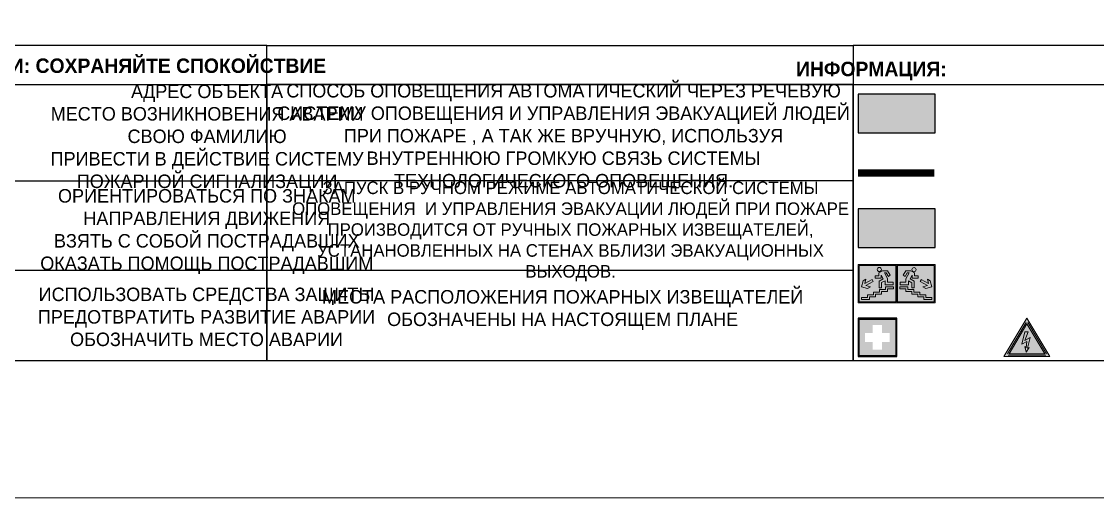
# Model space of a CAD drawing. Header units: millimetres. Extents: x 13810 to 67229, y 12374 to 21950.
# Drawn here: x 37443.2 to 37666.5, y 14151.3 to 14251.5 of the extents above; entities that cross this region are included whole.
import ezdxf

# ---------------------------------------------------------------- set-up
doc = ezdxf.new("R2010")
doc.units = ezdxf.units.MM
doc.layers.add('План_Штампы', color=7, linetype='Continuous')
doc.styles.add('обычный', font='arial.ttf')

# ---------------------------------------------------------------- blocks, each defined once
blk = doc.blocks.new('A$C3E6D3DDE')
at = {"lineweight": 5}
h = blk.add_hatch(color=40, dxfattribs=at)
h.paths.add_polyline_path([(24.1, 1.45), (16.46, -11.35), (31.74, -11.35)])
h.paths.add_polyline_path([(24.09, -0.46), (30.03, -10.41), (18.14, -10.41)], flags=16)
h.paths.add_polyline_path([(24.54, -3.08), (23.41, -6.02), (25.13, -5.01), (24.33, -8.5), (24.82, -8.27), (23.79, -9.86), (23.4, -8.04), (23.8, -8.43), (24.04, -6.29), (22.39, -7.25), (23.44, -3.08)], flags=0)
h = blk.add_hatch(color=256, dxfattribs=at)
h.paths.add_polyline_path([(24.37, 0.03, 0.567511), (23.82, 0.03), (17.59, -10.4, 0.582454), (17.86, -10.88), (30.32, -10.88, 0.582149), (30.6, -10.4)])
h.paths.add_polyline_path([(24.09, -0.46), (18.14, -10.41), (30.03, -10.41)], flags=16)
h.paths.add_polyline_path([(24.54, -3.08), (23.41, -6.02), (25.13, -5.01), (24.33, -8.5), (24.82, -8.27), (23.79, -9.86), (23.4, -8.04), (23.8, -8.43), (24.04, -6.29), (22.39, -7.25), (23.44, -3.08)], flags=0)
h = blk.add_hatch(color=40, dxfattribs=at)
h.paths.add_polyline_path([(24.09, -0.46), (18.14, -10.41), (30.03, -10.41)])
h.paths.add_polyline_path([(24.82, -8.27), (23.79, -9.86), (23.4, -8.04), (23.8, -8.43), (24.04, -6.29), (22.39, -7.25), (23.44, -3.08), (24.54, -3.08), (23.41, -6.02), (25.13, -5.01), (24.33, -8.5)], flags=16)
at = {"color": 40, "lineweight": 5}
for p, q in [((16.46, -11.35), (24.1, 1.45)), ((24.1, 1.45), (31.74, -11.35))]:
    blk.add_line(p, q, dxfattribs=at)
at = {"lineweight": 5}
for p, q in [((17.59, -10.4), (23.82, 0.03)), ((24.37, 0.03), (30.6, -10.4)), ((18.14, -10.41), (24.09, -0.46)), ((23.44, -3.08), (22.39, -7.25)), ((23.41, -6.02), (24.54, -3.08)), ((24.54, -3.08), (23.44, -3.08)), ((24.09, -0.46), (30.03, -10.41)), ((22.39, -7.25), (24.04, -6.29)), ((25.13, -5.01), (23.41, -6.02)), ((24.04, -6.29), (23.8, -8.43)), ((24.33, -8.5), (25.13, -5.01)), ((18.14, -10.41), (30.03, -10.41)), ((23.8, -8.43), (23.4, -8.04)), ((23.4, -8.04), (23.79, -9.86)), ((23.79, -9.86), (24.82, -8.27)), ((24.82, -8.27), (24.33, -8.5)), ((17.86, -10.88), (30.32, -10.88))]:
    blk.add_line(p, q, dxfattribs=at)
at = {"color": 50, "lineweight": 5}
blk.add_line((31.74, -11.35), (16.46, -11.35), dxfattribs=at)
blk = doc.blocks.new('A$C7B4425F7')
at = {"true_color": 0xffffff}
blk.add_hatch(color=7, dxfattribs=at).paths.add_polyline_path([(0, 0), (-16, 0), (-16, -8), (0, -8)])
h = blk.add_hatch(color=126)
h.paths.add_polyline_path([(-0.2, -0.2), (-15.8, -0.2), (-15.8, -7.8), (-0.2, -7.8)])
h.paths.add_polyline_path([(-11.76, -2.03), (-11.76, -3.66), (-11.17, -3.66, -0.568275), (-11.17, -6.18), (-12.58, -6.18), (-12.58, -2.03)], flags=16)
h.paths.add_polyline_path([(-13.33, -4.12, -0.495768), (-13.59, -6.18), (-15.03, -6.18), (-15.03, -2.03), (-13.59, -2.03, -0.487973)], flags=16)
h.paths.add_polyline_path([(-10.25, -2.03), (-9.48, -2.03), (-9.48, -6.18), (-10.25, -6.18)], flags=16)
h.paths.add_polyline_path([(-13.84, -3.69), (-14.24, -3.69), (-14.24, -3.03), (-13.9, -3.03, -0.692621)], flags=0)
h.paths.add_polyline_path([(-9.15, -2.03), (-8.4, -2.03), (-8.04, -3.07), (-7.68, -2.03), (-6.93, -2.03), (-7.64, -4.1), (-6.93, -6.18), (-7.68, -6.18), (-8.04, -5.14), (-8.4, -6.18), (-9.15, -6.18), (-8.44, -4.1)], flags=16)
h.paths.add_polyline_path([(-11.76, -4.46), (-11.42, -4.46, -0.692621), (-11.36, -5.12), (-11.76, -5.12)], flags=0)
h.paths.add_polyline_path([(-13.9, -5.2), (-14.24, -5.2), (-14.24, -4.55), (-13.84, -4.55, -0.708038)], flags=0)
edge = h.paths.add_edge_path(flags=16)
edge.add_ellipse((-5.51, -4.08), major_axis=(0, 2.05), ratio=0.586184, start_angle=0, end_angle=360)
edge = h.paths.add_edge_path(flags=0)
edge.add_ellipse((-5.51, -4.08), major_axis=(0, 1.14), ratio=0.454828, start_angle=0, end_angle=360)
h.paths.add_polyline_path([(-4.13, -4.96, 0.377264), (-3.48, -4.52, 0.0555), (-3.16, -2.03), (-1.66, -2.03), (-1.66, -4.96), (-0.96, -4.96), (-0.96, -7.01), (-1.75, -7.01), (-1.75, -6.18), (-3.3, -6.18), (-3.3, -7.02), (-4.13, -7.02)], flags=16)
h.paths.add_polyline_path([(-2.73, -2.91), (-2.28, -2.91), (-2.28, -4.96), (-3.05, -4.96, 0.079136)], flags=0)
at = {"color": 126}
blk.add_lwpolyline([(-16, -8), (0, -8), (0, 0), (-16, 0)], close=True, dxfattribs=at)
blk = doc.blocks.new('A$C18900ED3')
h = blk.add_hatch(color=126)
h.paths.add_polyline_path([(-0.18, -0.18), (-7.02, -0.18), (-7.02, -7.02), (-0.18, -7.02)])
h.paths.add_polyline_path([(-5.89, -4.46), (-5.89, -2.77), (-4.46, -2.77), (-4.46, -1.31), (-2.77, -1.31), (-2.77, -2.77), (-1.33, -2.77), (-1.33, -4.46), (-2.77, -4.46), (-2.77, -5.89), (-4.46, -5.89), (-4.46, -4.46)], flags=16)
at = {"color": 126}
for p, q in [((-7.2, 0), (-7.2, -7.2)), ((0, 0), (-7.2, 0)), ((0, -7.2), (0, 0)), ((-7.02, -7.02), (-7.02, -0.18)), ((-7.02, -0.18), (-0.18, -0.18)), ((-0.18, -0.18), (-0.18, -7.02)), ((-7.2, -7.2), (0, -7.2)), ((-0.18, -7.02), (-7.02, -7.02))]:
    blk.add_line(p, q, dxfattribs=at)
blk = doc.blocks.new('вниз 3')
at = {"lineweight": 0, "true_color": 0xffffff}
h = blk.add_hatch(color=7, dxfattribs=at)
h.dxf.hatch_style = 1
h.paths.add_polyline_path([(40997.5, -4475.69), (40997.25, -4475.28), (40995.76, -4476.15), (40995.97, -4475.23), (40995.39, -4475.56), (40995.05, -4476.83), (40996.33, -4477.17), (40996.91, -4476.83), (40996, -4476.55)], flags=0)
h.paths.add_polyline_path([(40999.81, -4473.95), (41000.22, -4473.95), (41000.64, -4474.67), (41001.03, -4474.43), (41000.46, -4473.49), (41000.42, -4473.49), (40999.43, -4473.49), (40998.68, -4473.92), (40998.68, -4474.57), (40997.88, -4474.57), (40997.88, -4475), (40999.14, -4475), (40999.14, -4474.43), (40999.14, -4474.38), (40999.59, -4475.15), (40998.72, -4475.67), (40998.72, -4477.06), (40999.24, -4477.06), (40999.24, -4475.96), (40999.95, -4475.56), (40999.95, -4476.43), (41001.61, -4476.43), (41001.61, -4475.88), (41000.47, -4475.88), (41000.47, -4475.12)], flags=0)
h.paths.add_polyline_path([(40999.2, -4473.24, 1), (40998.35, -4473.24, 1)], flags=0)
h.paths.add_polyline_path([(41000.46, -4477.26), (41001.69, -4477.26), (41001.69, -4476.84), (41000.03, -4476.84), (41000.03, -4477.39), (40998.78, -4477.39), (40998.78, -4477.95), (40997.53, -4477.95), (40997.53, -4478.5), (40996.29, -4478.5), (40996.29, -4479.06), (40995.05, -4479.06), (40995.05, -4479.48), (40995.29, -4479.48), (40996.72, -4479.48), (40996.72, -4478.92), (40997.97, -4478.92), (40997.97, -4478.36), (40999.2, -4478.36), (40999.2, -4477.81), (41000.46, -4477.81)], flags=0)
h.paths.add_polyline_path([(41002.37, -4472.17), (40994.37, -4472.17), (40994.37, -4480.17), (41002.37, -4480.17)])
h.paths.add_polyline_path([(41002.16, -4479.96), (40994.57, -4479.96), (40994.57, -4472.37), (41002.16, -4472.37)], flags=16)
h.paths.add_polyline_path([(41001.61, -4475.88), (41001.61, -4476.43), (40999.95, -4476.43), (40999.95, -4475.56), (40999.24, -4475.96), (40999.24, -4477.06), (40998.72, -4477.06), (40998.72, -4475.67), (40999.59, -4475.15), (40999.14, -4474.38), (40999.14, -4474.43), (40999.14, -4475), (40997.88, -4475), (40997.88, -4474.57), (40998.68, -4474.57), (40998.68, -4473.92), (40999.43, -4473.49), (41000.42, -4473.49), (41000.46, -4473.49), (41001.03, -4474.43), (41000.64, -4474.67), (41000.22, -4473.95), (40999.81, -4473.95), (41000.47, -4475.12), (41000.47, -4475.88)], flags=0)
h.paths.add_polyline_path([(41001.69, -4476.84), (41001.69, -4477.26), (41000.46, -4477.26), (41000.46, -4477.81), (40999.2, -4477.81), (40999.2, -4478.36), (40997.97, -4478.36), (40997.97, -4478.92), (40996.72, -4478.92), (40996.72, -4479.48), (40995.05, -4479.48), (40995.05, -4479.06), (40996.29, -4479.06), (40996.29, -4478.5), (40997.53, -4478.5), (40997.53, -4477.95), (40998.78, -4477.95), (40998.78, -4477.39), (41000.03, -4477.39), (41000.03, -4476.84)], flags=0)
h.paths.add_polyline_path([(40998.35, -4473.24, -1), (40999.2, -4473.24, -1)], flags=0)
h.paths.add_polyline_path([(40997.5, -4475.69), (40996, -4476.55), (40996.91, -4476.83), (40996.33, -4477.17), (40995.05, -4476.83), (40995.39, -4475.56), (40995.97, -4475.23), (40995.76, -4476.15), (40997.25, -4475.28)], flags=0)
at = {"lineweight": 0}
h = blk.add_hatch(color=126, dxfattribs=at)
h.dxf.hatch_style = 1
h.paths.add_polyline_path([(41002.16, -4472.37), (40994.57, -4472.37), (40994.57, -4479.96), (41002.16, -4479.96)])
h.paths.add_polyline_path([(40995.97, -4475.23), (40995.76, -4476.15), (40997.25, -4475.28), (40997.5, -4475.69), (40996, -4476.55), (40996.91, -4476.83), (40996.33, -4477.17), (40995.05, -4476.83), (40995.39, -4475.56)], flags=16)
h.paths.add_polyline_path([(40997.88, -4474.57), (40998.68, -4474.57), (40998.68, -4473.92), (40999.43, -4473.49), (41000.42, -4473.49), (41000.46, -4473.49), (41001.03, -4474.43), (41000.64, -4474.67), (41000.22, -4473.95), (40999.81, -4473.95), (41000.47, -4475.12), (41000.47, -4475.88), (41001.61, -4475.88), (41001.61, -4476.43), (40999.95, -4476.43), (40999.95, -4475.56), (40999.24, -4475.96), (40999.24, -4477.06), (40998.72, -4477.06), (40998.72, -4475.67), (40999.59, -4475.15), (40999.14, -4474.38), (40999.14, -4474.43), (40999.14, -4475), (40997.88, -4475)], flags=16)
h.paths.add_polyline_path([(40998.35, -4473.24, -1), (40999.2, -4473.24, -1)], flags=16)
h.paths.add_polyline_path([(40997.53, -4477.95), (40998.78, -4477.95), (40998.78, -4477.39), (41000.03, -4477.39), (41000.03, -4476.84), (41001.69, -4476.84), (41001.69, -4477.26), (41000.46, -4477.26), (41000.46, -4477.81), (40999.2, -4477.81), (40999.2, -4478.36), (40997.97, -4478.36), (40997.97, -4478.92), (40996.72, -4478.92), (40996.72, -4479.48), (40995.05, -4479.48), (40995.05, -4479.06), (40996.29, -4479.06), (40996.29, -4478.5), (40997.53, -4478.5)], flags=16)
at = {"lineweight": 0, "true_color": 0xffffff}
h = blk.add_hatch(color=7, dxfattribs=at)
h.dxf.hatch_style = 1
h.paths.add_polyline_path([(40999.2, -4473.24, 1), (40998.35, -4473.24, 1)])
h.paths.add_polyline_path([(40999.81, -4473.95), (41000.22, -4473.95), (41000.64, -4474.67), (41001.03, -4474.43), (41000.46, -4473.49), (41000.42, -4473.49), (40999.43, -4473.49), (40998.68, -4473.92), (40998.68, -4474.57), (40997.88, -4474.57), (40997.88, -4475), (40999.14, -4475), (40999.14, -4474.43), (40999.14, -4474.38), (40999.59, -4475.15), (40998.72, -4475.67), (40998.72, -4477.06), (40999.24, -4477.06), (40999.24, -4475.96), (40999.95, -4475.56), (40999.95, -4476.43), (41001.61, -4476.43), (41001.61, -4475.88), (41000.47, -4475.88), (41000.47, -4475.12)])
h.paths.add_polyline_path([(40999.2, -4477.81), (41000.46, -4477.81), (41000.46, -4477.26), (41001.69, -4477.26), (41001.69, -4476.84), (41000.03, -4476.84), (41000.03, -4477.39), (40998.78, -4477.39), (40998.78, -4477.95), (40997.53, -4477.95), (40997.53, -4478.5), (40996.29, -4478.5), (40996.29, -4479.06), (40995.05, -4479.06), (40995.05, -4479.48), (40995.29, -4479.48), (40996.72, -4479.48), (40996.72, -4478.92), (40997.97, -4478.92), (40997.97, -4478.36), (40999.2, -4478.36)])
h.paths.add_polyline_path([(40997.5, -4475.69), (40997.25, -4475.28), (40995.76, -4476.15), (40995.97, -4475.23), (40995.39, -4475.56), (40995.05, -4476.83), (40996.33, -4477.17), (40996.91, -4476.83), (40996, -4476.55)])
at = {"color": 126, "lineweight": 0}
for points in [[(40994.37, -4472.17), (41002.37, -4472.17), (41002.37, -4480.17), (40994.37, -4480.17)], [(40994.57, -4472.37), (41002.16, -4472.37), (41002.16, -4479.96), (40994.57, -4479.96)]]:
    blk.add_lwpolyline(points, close=True, dxfattribs=at)
for points in [[(40999.14, -4474.43), (40999.14, -4475), (40997.88, -4475), (40997.88, -4474.57), (40998.68, -4474.57), (40998.68, -4473.92), (40999.43, -4473.49), (41000.42, -4473.49), (41000.46, -4473.49), (41001.03, -4474.43), (41000.64, -4474.67), (41000.22, -4473.95), (40999.81, -4473.95), (41000.47, -4475.12), (41000.47, -4475.88), (41001.61, -4475.88), (41001.61, -4476.43), (40999.95, -4476.43), (40999.95, -4475.56), (40999.24, -4475.96), (40999.24, -4477.06), (40998.72, -4477.06), (40998.72, -4475.67), (40999.59, -4475.15), (40999.14, -4474.38), (40999.14, -4474.43)], [(40995.05, -4476.83), (40995.39, -4475.56), (40995.97, -4475.23), (40995.76, -4476.15), (40997.25, -4475.28), (40997.5, -4475.69), (40996, -4476.55), (40996.91, -4476.83), (40996.33, -4477.17), (40995.05, -4476.83)], [(40995.29, -4479.48), (40995.05, -4479.48), (40995.05, -4479.06), (40996.29, -4479.06), (40996.29, -4478.5), (40997.53, -4478.5), (40997.53, -4477.95), (40998.78, -4477.95), (40998.78, -4477.39), (41000.03, -4477.39), (41000.03, -4476.84), (41001.69, -4476.84), (41001.69, -4477.26), (41000.46, -4477.26), (41000.46, -4477.81), (40999.2, -4477.81), (40999.2, -4478.36), (40997.97, -4478.36), (40997.97, -4478.92), (40996.72, -4478.92), (40996.72, -4479.48), (40995.05, -4479.48)]]:
    blk.add_lwpolyline(points, dxfattribs=at)
blk.add_circle((40998.77, -4473.24), 0.426, dxfattribs=at)
blk = doc.blocks.new('A$C32E8229D')
at = {"true_color": 0xffffff}
blk.add_hatch(color=7, dxfattribs=at).paths.add_polyline_path([(0, 0), (0, -8), (16, -8), (16, 0)])
h = blk.add_hatch(color=126)
h.paths.add_polyline_path([(0.2, -0.2), (15.8, -0.2), (15.8, -7.8), (0.2, -7.8)])
h.paths.add_polyline_path([(13.49, -2.05), (12.08, -2.05), (11.37, -2.63, 0.162397), (11.29, -2.84), (11.29, -3.63), (10.35, -3.63), (10.35, -4.05), (11.68, -4.05), (11.68, -3.48), (12.26, -4.28), (11.29, -5.1), (11.29, -6.78), (11.85, -6.78), (11.85, -5.44), (12.8, -4.64), (12.8, -5.94), (14.46, -5.94), (14.46, -5.39), (13.45, -5.39), (13.45, -3.97), (12.46, -2.59), (13.15, -2.59), (13.69, -3.34), (14.18, -3)], flags=16)
h.paths.add_polyline_path([(10.74, -1.82, 1), (11.8, -1.82, 1)], flags=16)
h.paths.add_polyline_path([(9.39, -3.59), (5.99, -3.59), (6.56, -3.03), (5.91, -3.03), (5.1, -3.83), (5.91, -4.64), (6.56, -4.64), (5.99, -4.09), (9.39, -4.09)], flags=16)
h.paths.add_polyline_path([(4.29, -1.08), (1.72, -1.08), (1.72, -6.6), (4.29, -6.6)], flags=16)
at = {"color": 126}
blk.add_lwpolyline([(16, -8), (0, -8), (0, 0), (16, 0)], close=True, dxfattribs=at)
blk = doc.blocks.new('вниз')
at = {"lineweight": 0, "true_color": 0xffffff}
h = blk.add_hatch(color=7, dxfattribs=at)
h.dxf.hatch_style = 1
h.paths.add_polyline_path([(40994.51, -4472.22), (40986.51, -4472.22), (40986.51, -4480.22), (40994.51, -4480.22)])
h.paths.add_polyline_path([(40994.31, -4472.42), (40994.31, -4480.01), (40986.71, -4480.01), (40986.71, -4472.42)], flags=16)
h.paths.add_polyline_path([(40988.43, -4473.53), (40989.43, -4473.53), (40990.19, -4473.96), (40990.19, -4474.6), (40991, -4474.6), (40991, -4475.06), (40989.73, -4475.06), (40989.73, -4474.46), (40989.3, -4475.18), (40990.17, -4475.7), (40990.17, -4477.11), (40989.63, -4477.11), (40989.63, -4476.01), (40988.94, -4475.59), (40988.94, -4476.46), (40988.94, -4476.46), (40987.47, -4476.46), (40987.26, -4476.46), (40987.26, -4475.92), (40988.4, -4475.92), (40988.4, -4475.2), (40989.1, -4473.99), (40988.66, -4473.99), (40988.24, -4474.7), (40987.86, -4474.47), (40988.41, -4473.56)], flags=0)
h.paths.add_polyline_path([(40990.55, -4473.29, -1), (40989.69, -4473.29, -1)], flags=0)
h.paths.add_polyline_path([(40988.85, -4476.89), (40988.85, -4477.43), (40990.1, -4477.43), (40990.1, -4477.99), (40991.34, -4477.99), (40991.34, -4478.54), (40992.59, -4478.54), (40992.59, -4479.09), (40993.83, -4479.09), (40993.83, -4479.52), (40992.17, -4479.52), (40992.17, -4478.97), (40990.91, -4478.97), (40990.91, -4478.41), (40989.68, -4478.41), (40989.68, -4477.86), (40988.43, -4477.86), (40988.43, -4477.31), (40987.6, -4477.31), (40987.18, -4477.31), (40987.18, -4476.89)], flags=0)
h.paths.add_polyline_path([(40991.61, -4475.33), (40993.12, -4476.2), (40992.9, -4475.27), (40993.48, -4475.6), (40993.83, -4476.88), (40992.56, -4477.22), (40991.97, -4476.88), (40992.9, -4476.61), (40991.38, -4475.74), (40991.58, -4475.39)], flags=0)
h.paths.add_polyline_path([(40990.19, -4473.96), (40989.43, -4473.53), (40988.43, -4473.53), (40988.41, -4473.56), (40987.86, -4474.47), (40988.24, -4474.7), (40988.66, -4473.99), (40989.1, -4473.99), (40988.4, -4475.2), (40988.4, -4475.92), (40987.26, -4475.92), (40987.26, -4476.46), (40987.47, -4476.46), (40988.94, -4476.46), (40988.94, -4476.27), (40988.94, -4475.59), (40989.63, -4476.01), (40989.63, -4477.11), (40990.17, -4477.11), (40990.17, -4475.7), (40989.3, -4475.18), (40989.73, -4474.46), (40989.73, -4475.06), (40991, -4475.06), (40991, -4474.6), (40990.19, -4474.6)], flags=0)
h.paths.add_polyline_path([(40990.55, -4473.29, 1), (40989.69, -4473.29, 1)], flags=0)
h.paths.add_polyline_path([(40991.61, -4475.33), (40991.58, -4475.39), (40991.38, -4475.74), (40992.9, -4476.61), (40991.97, -4476.88), (40992.56, -4477.22), (40993.83, -4476.88), (40993.48, -4475.6), (40992.9, -4475.27), (40993.12, -4476.2)], flags=0)
h.paths.add_polyline_path([(40990.1, -4477.43), (40988.85, -4477.43), (40988.85, -4476.89), (40987.18, -4476.89), (40987.18, -4477.31), (40987.6, -4477.31), (40988.43, -4477.31), (40988.43, -4477.86), (40989.68, -4477.86), (40989.68, -4478.41), (40990.91, -4478.41), (40990.91, -4478.97), (40992.17, -4478.97), (40992.17, -4479.52), (40993.83, -4479.52), (40993.83, -4479.09), (40992.59, -4479.09), (40992.59, -4478.54), (40991.34, -4478.54), (40991.34, -4477.99), (40990.1, -4477.99)], flags=0)
at = {"lineweight": 0}
h = blk.add_hatch(color=126, dxfattribs=at)
h.dxf.hatch_style = 1
h.paths.add_polyline_path([(40994.31, -4472.42), (40986.71, -4472.42), (40986.71, -4480.01), (40994.31, -4480.01)])
h.paths.add_polyline_path([(40988.43, -4473.53), (40989.43, -4473.53), (40990.19, -4473.96), (40990.19, -4474.6), (40991, -4474.6), (40991, -4475.06), (40989.73, -4475.06), (40989.73, -4474.46), (40989.3, -4475.18), (40990.17, -4475.7), (40990.17, -4477.11), (40989.63, -4477.11), (40989.63, -4476.01), (40988.94, -4475.59), (40988.94, -4476.46), (40988.94, -4476.46), (40987.47, -4476.46), (40987.26, -4476.46), (40987.26, -4475.92), (40988.4, -4475.92), (40988.4, -4475.2), (40989.1, -4473.99), (40988.66, -4473.99), (40988.24, -4474.7), (40987.86, -4474.47), (40988.41, -4473.56)], flags=16)
h.paths.add_polyline_path([(40990.55, -4473.29, -1), (40989.69, -4473.29, -1)], flags=16)
h.paths.add_polyline_path([(40988.85, -4476.89), (40988.85, -4477.43), (40990.1, -4477.43), (40990.1, -4477.99), (40991.34, -4477.99), (40991.34, -4478.54), (40992.59, -4478.54), (40992.59, -4479.09), (40993.83, -4479.09), (40993.83, -4479.52), (40992.17, -4479.52), (40992.17, -4478.97), (40990.91, -4478.97), (40990.91, -4478.41), (40989.68, -4478.41), (40989.68, -4477.86), (40988.43, -4477.86), (40988.43, -4477.31), (40987.6, -4477.31), (40987.18, -4477.31), (40987.18, -4476.89)], flags=16)
h.paths.add_polyline_path([(40991.61, -4475.33), (40993.12, -4476.2), (40992.9, -4475.27), (40993.48, -4475.6), (40993.83, -4476.88), (40992.56, -4477.22), (40991.97, -4476.88), (40992.9, -4476.61), (40991.38, -4475.74), (40991.58, -4475.39)], flags=16)
at = {"lineweight": 0, "true_color": 0xffffff}
h = blk.add_hatch(color=7, dxfattribs=at)
h.dxf.hatch_style = 1
h.paths.add_polyline_path([(40989.73, -4474.46), (40989.73, -4475.06), (40991, -4475.06), (40991, -4474.6), (40990.19, -4474.6), (40990.19, -4473.96), (40989.43, -4473.53), (40988.43, -4473.53), (40988.41, -4473.56), (40987.86, -4474.47), (40988.24, -4474.7), (40988.66, -4473.99), (40989.1, -4473.99), (40988.4, -4475.2), (40988.4, -4475.92), (40987.26, -4475.92), (40987.26, -4476.46), (40987.47, -4476.46), (40988.94, -4476.46), (40988.94, -4475.59), (40989.63, -4476.01), (40989.63, -4477.11), (40990.17, -4477.11), (40990.17, -4475.7), (40989.3, -4475.18)])
h.paths.add_polyline_path([(40989.69, -4473.29, 1), (40990.55, -4473.29, 1)])
h.paths.add_polyline_path([(40991.61, -4475.33), (40991.58, -4475.39), (40991.38, -4475.74), (40992.9, -4476.61), (40991.97, -4476.88), (40992.56, -4477.22), (40993.83, -4476.88), (40993.48, -4475.6), (40992.9, -4475.27), (40993.12, -4476.2)])
h.paths.add_polyline_path([(40990.1, -4477.43), (40988.85, -4477.43), (40988.85, -4476.89), (40987.18, -4476.89), (40987.18, -4477.31), (40987.6, -4477.31), (40988.43, -4477.31), (40988.43, -4477.86), (40989.68, -4477.86), (40989.68, -4478.41), (40990.91, -4478.41), (40990.91, -4478.97), (40992.17, -4478.97), (40992.17, -4479.52), (40993.83, -4479.52), (40993.83, -4479.09), (40992.59, -4479.09), (40992.59, -4478.54), (40991.34, -4478.54), (40991.34, -4477.99), (40990.1, -4477.99)])
at = {"color": 126, "lineweight": 0}
for points in [[(40986.51, -4472.22), (40994.51, -4472.22), (40994.51, -4480.22), (40986.51, -4480.22)], [(40986.71, -4472.42), (40994.31, -4472.42), (40994.31, -4480.01), (40986.71, -4480.01)]]:
    blk.add_lwpolyline(points, close=True, dxfattribs=at)
for points in [[(40987.47, -4476.46), (40987.26, -4476.46), (40987.26, -4475.92), (40988.4, -4475.92), (40988.4, -4475.2), (40989.1, -4473.99), (40988.66, -4473.99), (40988.24, -4474.7), (40987.86, -4474.47), (40988.41, -4473.56), (40988.43, -4473.53), (40989.43, -4473.53), (40990.19, -4473.96), (40990.19, -4474.6), (40991, -4474.6), (40991, -4475.06), (40989.73, -4475.06), (40989.73, -4474.46), (40989.3, -4475.18), (40990.17, -4475.7), (40990.17, -4477.11), (40989.63, -4477.11), (40989.63, -4476.01), (40988.94, -4475.59), (40988.94, -4476.46)], [(40991.58, -4475.39), (40991.38, -4475.74), (40992.9, -4476.61), (40991.97, -4476.88), (40992.56, -4477.22), (40993.83, -4476.88), (40993.48, -4475.6), (40992.9, -4475.27), (40993.12, -4476.2), (40991.61, -4475.33), (40991.58, -4475.39)], [(40987.6, -4477.31), (40987.18, -4477.31), (40987.18, -4476.89), (40988.85, -4476.89), (40988.85, -4477.43), (40990.1, -4477.43), (40990.1, -4477.99), (40991.34, -4477.99), (40991.34, -4478.54), (40992.59, -4478.54), (40992.59, -4479.09), (40993.83, -4479.09), (40993.83, -4479.52), (40992.17, -4479.52), (40992.17, -4478.97), (40990.91, -4478.97), (40990.91, -4478.41), (40989.68, -4478.41), (40989.68, -4477.86), (40988.43, -4477.86), (40988.43, -4477.31), (40987.6, -4477.31)], [(40987.47, -4476.46), (40988.94, -4476.46), (40988.94, -4476.27)]]:
    blk.add_lwpolyline(points, dxfattribs=at)
blk.add_circle((40990.12, -4473.29), 0.432, dxfattribs=at)

msp = doc.modelspace()

# ---------------------------------------------------------------- linework, layer by layer
at = {"color": 126, "lineweight": 0, "true_color": 0x008754}
for points in [[(37185.05, 14547.64), (37785.05, 14547.64), (37785.05, 14152.64), (37185.05, 14152.64)], [(37185.05, 14547.64), (37785.05, 14547.64), (37785.05, 14152.64), (37185.05, 14152.64)], [(37185.05, 14547.64), (37785.05, 14547.64), (37785.05, 14152.64), (37185.05, 14152.64)], [(37185.05, 14547.64), (37785.05, 14547.64), (37785.05, 14152.64), (37185.05, 14152.64)], [(37185.05, 14152.64), (37785.05, 14152.64), (37785.05, 13757.64), (37185.05, 13757.64)], [(37185.05, 14152.64), (37785.05, 14152.64), (37785.05, 13757.64), (37185.05, 13757.64)], [(37185.05, 14152.64), (37785.05, 14152.64), (37785.05, 13757.64), (37185.05, 13757.64)], [(37185.05, 14152.64), (37785.05, 14152.64), (37785.05, 13757.64), (37185.05, 13757.64)]]:
    msp.add_lwpolyline(points, close=True, dxfattribs=at)
for points in [[(37350.3, 14238.44), (37494.07, 14238.44), (37494.07, 14246.49), (37350.3, 14246.49)], [(37494.07, 14246.49), (37615.79, 14246.49), (37615.79, 14181.04), (37494.07, 14181.04)], [(37494.07, 14246.49), (37615.79, 14246.49), (37615.79, 14238.44), (37494.07, 14238.44)], [(37615.79, 14238.44), (37759.55, 14238.44), (37759.55, 14246.49), (37615.79, 14246.49)], [(37350.3, 14238.44), (37494.07, 14238.44), (37494.07, 14181.04), (37350.3, 14181.04)], [(37494.07, 14238.44), (37615.79, 14238.44), (37615.79, 14218.44), (37494.07, 14218.44)], [(37615.79, 14238.44), (37759.55, 14238.44), (37759.55, 14181.04), (37615.79, 14181.04)], [(37615.79, 14218.44), (37494.07, 14218.44), (37494.07, 14199.87), (37615.79, 14199.87)]]:
    msp.add_lwpolyline(points, close=True)
at = {"lineweight": 0}
msp.add_lwpolyline([(37654.63, 14246.49), (37634.07, 14246.49)], dxfattribs=at)
at = {"color": 126, "lineweight": 80, "true_color": 0x008754, "const_width": 1.5}
msp.add_lwpolyline([(37632.64, 14220.06), (37616.84, 14220.06)], dxfattribs=at)
for points in [[(37408.72, 14218.44), (37350.3, 14218.44), (37494.07, 14218.44)], [(37408.72, 14199.87), (37350.3, 14199.87), (37494.07, 14199.87)]]:
    msp.add_lwpolyline(points)

# ---------------------------------------------------------------- block references
at = {"color": 126, "true_color": 0x008754}
for name, p in [('вниз 3', (-3377.53, 18673.26)), ('вниз', (-3361.67, 18673.3))]:
    msp.add_blockref(name, p, dxfattribs=at)
for name, p, xscale, yscale, zscale in [('A$C18900ED3', (37624.84, 14189.94), 1.111111111007631, 1.111111111007631, 1.111111111007631), ('A$C3E6D3DDE', (37636.82, 14189.04), 0.625, 0.625, 0.625)]:
    msp.add_blockref(name, p, dxfattribs=dict(xscale=xscale, yscale=yscale, zscale=zscale))
at = {"layer": 'План_Штампы'}
msp.add_blockref('A$C7B4425F7', (37632.84, 14236.43), dxfattribs=at)
at = {"layer": 'План_Штампы', "color": 126, "true_color": 0x008754, "xscale": -1}
msp.add_blockref('A$C32E8229D', (37632.84, 14212.6), dxfattribs=at)

# ---------------------------------------------------------------- texts
at = {"lineweight": 0, "attachment_point": 5, "style": 'обычный'}
for s, insert, char_height, width in [('{\\fProxima Nova Rg|b1|i0|c204|p2;ДЕЙСТВИЯ ПРИ АВАРИИ: СОХРАНЯЙТЕ СПОКОЙСТВИЕ\\H1.6644x; }', (37449.91, 14241.89), 3, 175.1736), ('{\\fProxima Nova Rg|b1|i0|c204|p2;ИНФОРМАЦИЯ:\\H1.1997x; }', (37619.59, 14241.22), 3, 175.1736), ('{\\fProxima Nova Rg|b0|i0|c204|p2;СПОСОБ ОПОВЕЩЕНИЯ АВТОМАТИЧЕСКИЙ ЧЕРЕЗ РЕЧЕВУЮ СИСТЕМУ ОПОВЕЩЕНИЯ И УПРАВЛЕНИЯ ЭВАКУАЦИЕЙ ЛЮДЕЙ ПРИ ПОЖАРЕ , А ТАК ЖЕ ВРУЧНУЮ, ИСПОЛЬЗУЯ ВНУТРЕННЮЮ ГРОМКУЮ СВЯЗЬ СИСТЕМЫ ТЕХНОЛОГИЧЕСКОГО ОПОВЕЩЕНИЯ.}', (37555.69, 14227.39), 2.8, 118.5618), ('\\pi-8.4,l8.4,t8.4;{\\fProxima Nova Rg|b0|i0|c204|p2;АДРЕС ОБЪЕКТА\\PМЕСТО ВОЗНИКНОВЕНИЯ АВАРИИ\\PСВОЮ ФАМИЛИЮ\\PПРИВЕСТИ В ДЕЙСТВИЕ СИСТЕМУ \\PПОЖАРНОЙ СИГНАЛИЗАЦИИ}', (37481.69, 14227.27), 2.8, 126.6484), ('{\\fProxima Nova Rg|b0|i0|c204|p2;\\P\\pt7.8;ЗАПУСК В РУЧНОМ РЕЖИМЕ АВТОМАТИЧЕСКОЙ СИСТЕМЫ ОПОВЕЩЕНИЯ  И УПРАВЛЕНИЯ ЭВАКУАЦИИ ЛЮДЕЙ ПРИ ПОЖАРЕ ПРОИЗВОДИТСЯ ОТ РУЧНЫХ ПОЖАРНЫХ ИЗВЕЩАТЕЛЕЙ, УСТАНАНОВЛЕННЫХ НА СТЕНАХ ВБЛИЗИ ЭВАКУАЦИОННЫХ ВЫХОДОВ. }', (37557.14, 14210.11), 2.6, 121.7868), ('\\pi-8.4,l8.4,t8.4;{\\fProxima Nova Rg|b0|i0|c204|p2;ОРИЕНТИРОВАТЬСЯ ПО ЗНАКАМ \\PНАПРАВЛЕНИЯ ДВИЖЕНИЯ\\PВЗЯТЬ С СОБОЙ ПОСТРАДАВШИХ\\PОКАЗАТЬ ПОМОЩЬ ПОСТРАДАВШИМ}', (37481.63, 14207.91), 2.8, 126.6484), ('\\pt8.4;{\\fProxima Nova Rg|b0|i0|c204|p2;\\PМЕСТА РАСПОЛОЖЕНИЯ ПОЖАРНЫХ ИЗВЕЩАТЕЛЕЙ ОБОЗНАЧЕНЫ НА НАСТОЯЩЕМ ПЛАНЕ}', (37555.5, 14193.96), 2.8, 118.5618), ('\\pi-8.4,l8.4,t8.4;{\\fProxima Nova Rg|b0|i0|c204|p2;ИСПОЛЬЗОВАТЬ СРЕДСТВА ЗАЩИТЫ \\PПРЕДОТВРАТИТЬ РАЗВИТИЕ АВАРИИ\\PОБОЗНАЧИТЬ МЕСТО АВАРИИ}', (37481.57, 14190.18), 2.8, 126.6484)]:
    msp.add_mtext(s, dxfattribs=dict(at, insert=insert, char_height=char_height, width=width))

doc.saveas('drawing.dxf')
